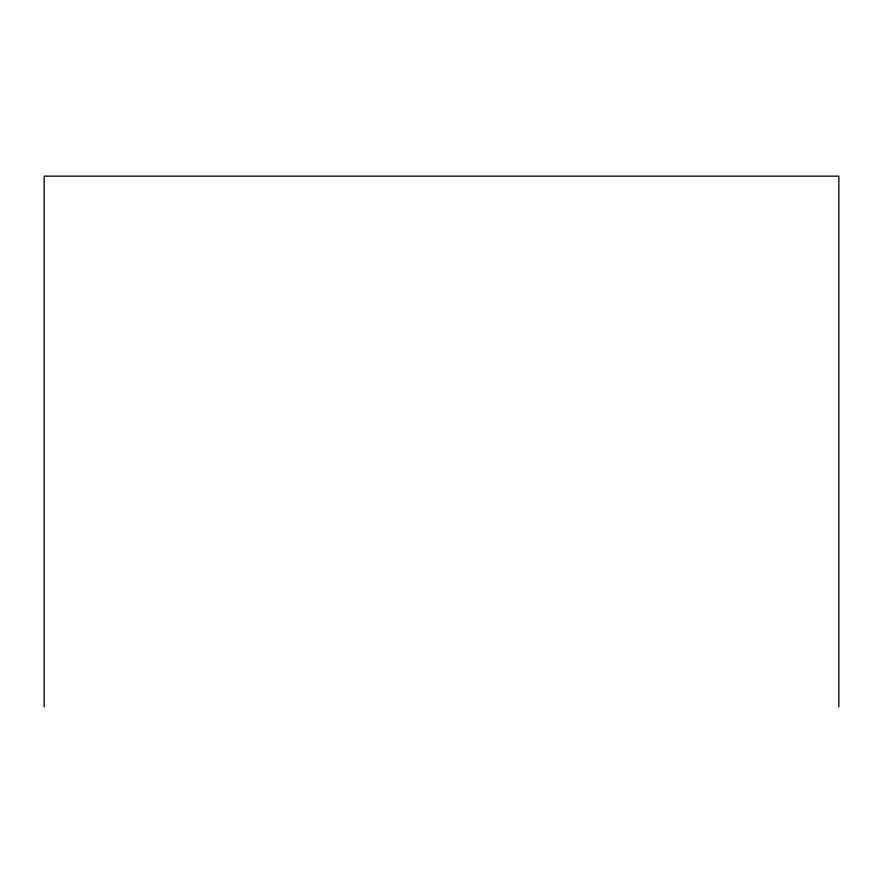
<?xml version="1.0" encoding="UTF-8"?>
<svg xmlns="http://www.w3.org/2000/svg" width="883" height="883" viewBox="0 0 883 883"><rect width="100%" height="100%" fill="white"/><g stroke="black" fill="none" stroke-linecap="round" stroke-linejoin="round"><path stroke-width="1.32" d="M838.85 706.841L838.85 176.159L44.15 176.159L44.15 706.841"/></g></svg>
